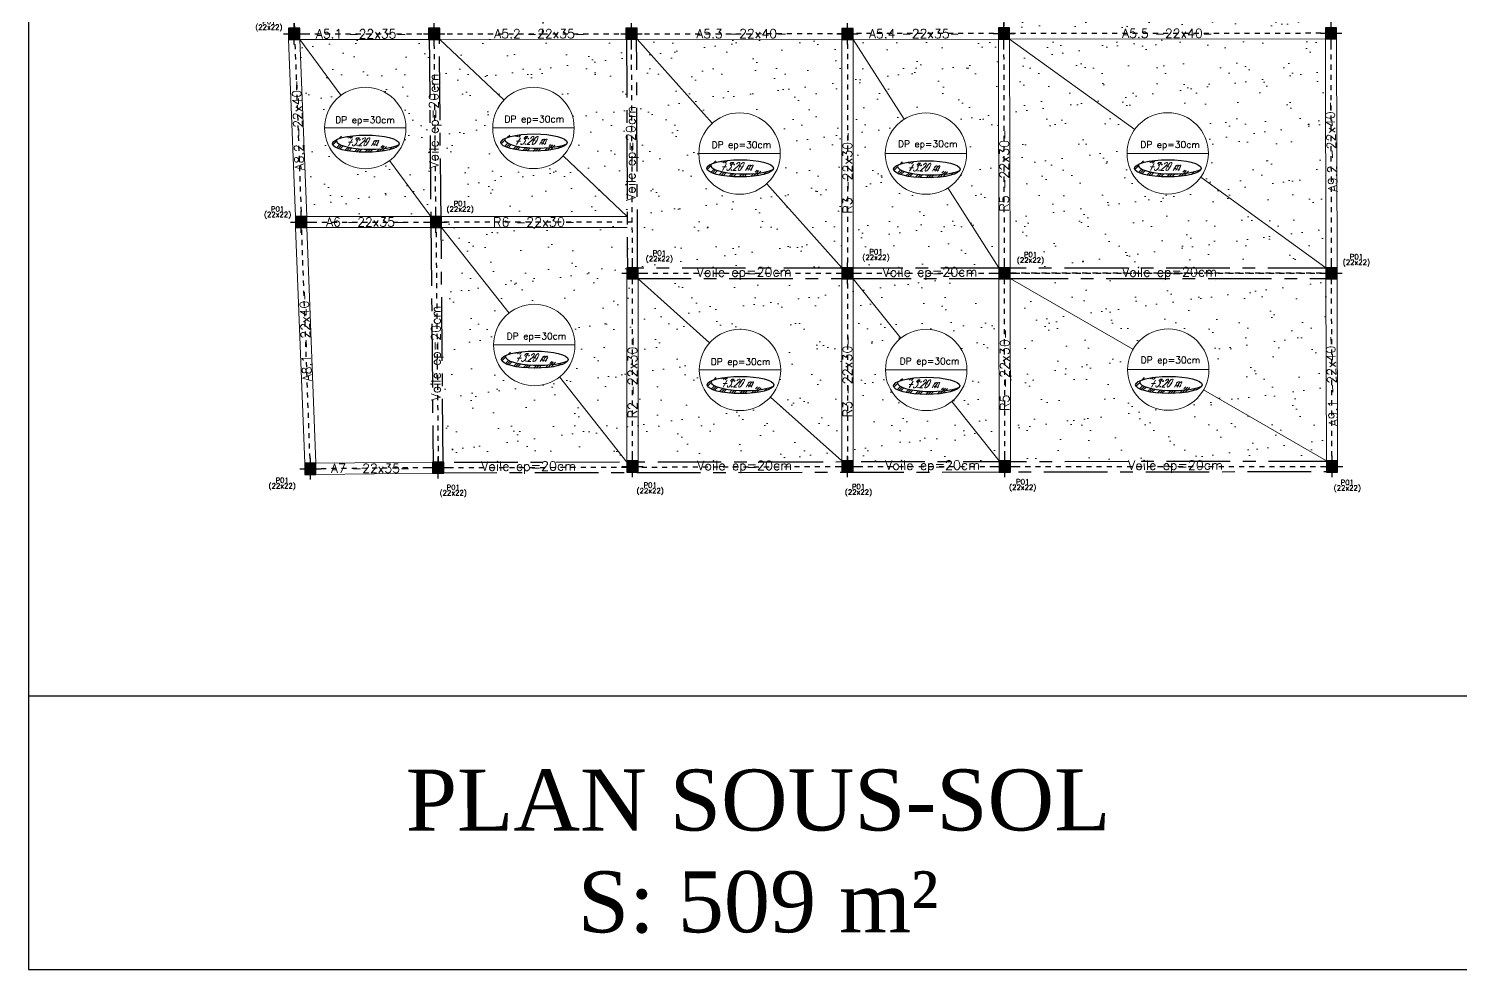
# Model space of a CAD drawing. Header units: millimetres. Extents: x 2068 to 2249, y 1667 to 1707.
# Drawn here: x 2068.41 to 2096.55, y 1667.4 to 1685.88 of the extents above; entities that cross this region are included whole.
import ezdxf
from ezdxf.enums import TextEntityAlignment as Align

# ---------------------------------------------------------------- set-up
doc = ezdxf.new("R2010")
doc.units = ezdxf.units.MM
doc.linetypes.add('CENTER', pattern=[2, 1.25, -0.25, 0.25, -0.25])
doc.linetypes.add('CENTER2', pattern=[1.125, 0.75, -0.125, 0.125, -0.125])
for name, color, linetype in [('AXE', 1, 'CENTER'), ('Poteaux', 7, 'Continuous'), ('texte poteau', 7, 'Continuous'), ('texte poutre', 7, 'Continuous'), ('Voiles', 6, 'CENTER')]:
    doc.layers.add(name, color=color, linetype=linetype)
for name, color, linetype, lineweight in [('dalle pleine', 170, 'Continuous', 20), ('Poutre', 50, 'Continuous', 20), ('Raidesseur', 3, 'Continuous', 20)]:
    doc.layers.add(name, color=color, linetype=linetype, lineweight=lineweight)
doc.styles.add('ROMANS', font='romans.shx', dxfattribs={"width": 0.65})
doc.styles.get("Standard").update_dxf_attribs({"font": 'arial.ttf'})
doc.styles.add('STYLE2', font='romanc.shx')

# ---------------------------------------------------------------- blocks, each defined once
blk = doc.blocks.new('22x22')
at = {"layer": 'AXE', "linetype": 'Continuous', "true_color": 0x293189}
h = blk.add_hatch(color=177, dxfattribs=at)
h.dxf.hatch_style = 1
h.paths.add_polyline_path([(3053.938, 1761.828), (3053.828, 1761.828), (3053.828, 1761.718), (3053.938, 1761.718)])
h.paths.add_polyline_path([(3053.828, 1761.828), (3053.718, 1761.828), (3053.718, 1761.718), (3053.728, 1761.718), (3053.828, 1761.718), (3053.828, 1761.718)])
h.paths.add_polyline_path([(3053.828, 1761.718), (3053.728, 1761.718), (3053.718, 1761.718), (3053.718, 1761.608), (3053.828, 1761.608), (3053.828, 1761.618)])
h.paths.add_polyline_path([(3053.938, 1761.718), (3053.828, 1761.718), (3053.828, 1761.718), (3053.828, 1761.618), (3053.828, 1761.608), (3053.938, 1761.608)])
at = {"layer": 'Poteaux', "linetype": 'Continuous'}
for p, q in [((3053.828, 1761.828), (3053.828, 1761.928)), ((3053.618, 1761.718), (3053.728, 1761.718)), ((3053.728, 1761.718), (3053.828, 1761.718)), ((3053.828, 1761.718), (3053.828, 1761.828)), ((3053.828, 1761.718), (3053.938, 1761.718)), ((3053.828, 1761.618), (3053.828, 1761.718)), ((3053.828, 1761.508), (3053.828, 1761.618)), ((3053.938, 1761.718), (3054.038, 1761.718))]:
    blk.add_line(p, q, dxfattribs=at)
at = {"layer": 'Poteaux'}
blk.add_lwpolyline([(3053.938, 1761.608), (3053.938, 1761.828), (3053.718, 1761.828), (3053.718, 1761.608), (3053.938, 1761.608)], close=True, dxfattribs=at)

msp = doc.modelspace()

# ---------------------------------------------------------------- hatches: boundary and pattern name
at = {"layer": 'dalle pleine', "linetype": 'Continuous'}
h = msp.add_hatch(dxfattribs=at)
h.set_pattern_fill('AR-SAND', scale=0.4)
h.set_pattern_definition([(37.5, (2073.08204, 1706.1236), (-0.025197, 0.77073), [0, -0.608, 0, -0.68, 0, -0.65]), (7.5, (2073.082, 1706.1236), (0.70791, 1.128858), [0, -0.328, 0, -0.548, 0, -0.21]), (327.5, (2072.59004, 1706.1236), (1.245657, 0.002264), [0, -0.2, 0, -0.72, 0, -0.94]), (317.5, (2072.59, 1706.1236), (1.20245, 0.35107), [0, -0.1, 0, -0.472, 0, -0.54])])
h.paths.add_polyline_path([(2093.882, 1691.321), (2087.675, 1691.321), (2090.182, 1689.136, -0.693213), (2091.585, 1688.611, -0.181187), (2091.388, 1688.085), (2093.895, 1685.9)], flags=17)
h.paths.add_polyline_path([(2091.388, 1688.085, -0.693213), (2089.985, 1688.611, -0.181187), (2090.182, 1689.136), (2087.675, 1691.321), (2087.688, 1685.896), (2093.895, 1685.9)])
h.paths.add_polyline_path([(2093.895, 1685.68), (2087.688, 1685.676), (2090.148, 1683.899, -0.72756), (2091.596, 1683.43, -0.157702), (2091.445, 1682.962), (2093.905, 1681.184)])
h.paths.add_polyline_path([(2089.996, 1683.43, -0.157702), (2090.148, 1683.899), (2087.688, 1685.676), (2087.698, 1681.174), (2093.905, 1681.174), (2093.905, 1681.184), (2091.445, 1682.962, -0.72756)])
h.paths.add_polyline_path([(2087.468, 1685.676), (2084.613, 1685.667), (2085.615, 1684.1, -0.592528), (2086.845, 1683.426, -0.255865), (2086.476, 1682.752), (2087.478, 1681.184)])
h.paths.add_polyline_path([(2086.476, 1682.752, -0.592528), (2085.245, 1683.426, -0.255865), (2085.615, 1684.1), (2084.613, 1685.667), (2084.613, 1681.174), (2087.478, 1681.174), (2087.478, 1681.184)])
h.paths.add_polyline_path([(2084.393, 1685.667), (2080.37, 1685.672), (2081.848, 1684.024, -0.648602), (2083.182, 1683.428, -0.213149), (2082.916, 1682.832), (2084.393, 1681.184)], flags=17)
h.paths.add_polyline_path([(2081.582, 1683.428, -0.213149), (2081.848, 1684.024), (2080.37, 1685.672), (2080.361, 1685.672), (2080.379, 1681.184), (2080.39, 1681.184), (2084.393, 1681.175), (2084.393, 1681.184), (2082.916, 1682.832, -0.648602)])
h.paths.add_polyline_path([(2080.161, 1685.672), (2080.15, 1685.672), (2076.493, 1685.67), (2077.753, 1684.48, -0.678552), (2079.134, 1683.931, -0.191503), (2078.916, 1683.382), (2080.175, 1682.192)])
h.paths.add_polyline_path([(2077.534, 1683.931, -0.191503), (2077.753, 1684.48), (2076.493, 1685.67), (2076.484, 1685.67), (2076.516, 1682.192), (2076.527, 1682.192), (2080.175, 1682.192), (2078.916, 1683.382, -0.678552)])
h.paths.add_polyline_path([(2076.284, 1685.67), (2076.273, 1685.67), (2073.74, 1685.668), (2074.551, 1684.573, -0.616107), (2075.828, 1683.93, -0.237542), (2075.504, 1683.288), (2076.316, 1682.192)])
h.paths.add_polyline_path([(2075.504, 1683.288, -0.616107), (2074.228, 1683.93, -0.237542), (2074.551, 1684.573), (2073.74, 1685.668), (2073.881, 1682.192), (2076.316, 1682.192)])
h.paths.add_polyline_path([(2080.276, 1682.082), (2076.527, 1682.082), (2076.527, 1681.972), (2077.853, 1680.294, -0.626725), (2079.149, 1679.666, -0.229464), (2078.845, 1679.039), (2080.17, 1677.36), (2080.17, 1677.388), (2080.28, 1677.388), (2080.28, 1681.074)])
h.paths.add_polyline_path([(2077.549, 1679.666, -0.229464), (2077.853, 1680.294), (2076.527, 1681.972), (2076.518, 1681.972), (2076.561, 1677.365), (2076.572, 1677.365), (2076.572, 1677.356), (2080.17, 1677.36), (2078.845, 1679.039, -0.626725)])
h.paths.add_polyline_path([(2084.393, 1680.964), (2084.393, 1680.974), (2080.39, 1680.974), (2080.39, 1680.964), (2081.795, 1679.709, -0.688718), (2083.191, 1679.176, -0.18433), (2082.988, 1678.643), (2084.393, 1677.388)])
h.paths.add_polyline_path([(2081.591, 1679.176, -0.18433), (2081.795, 1679.709), (2080.39, 1680.964), (2080.39, 1677.388), (2080.39, 1677.361), (2084.393, 1677.366), (2084.393, 1677.388), (2082.988, 1678.643, -0.688718)])
h.paths.add_polyline_path([(2087.478, 1680.974), (2084.613, 1680.974), (2084.613, 1680.964), (2085.549, 1679.8, -0.62968), (2086.85, 1679.176, -0.227234), (2086.551, 1678.553), (2087.487, 1677.388)])
h.paths.add_polyline_path([(2085.25, 1679.176, -0.227234), (2085.549, 1679.8), (2084.613, 1680.964), (2084.613, 1677.388), (2084.613, 1677.366), (2087.487, 1677.37), (2087.487, 1677.388), (2086.551, 1678.553, -0.62968)])
h.paths.add_polyline_path([(2090.006, 1679.182, -0.131551), (2090.113, 1679.581), (2087.698, 1680.974), (2087.698, 1680.964), (2087.707, 1677.371), (2093.914, 1677.379), (2093.914, 1677.389), (2091.499, 1678.782, -0.767486)])
h.paths.add_polyline_path([(2093.905, 1680.974), (2087.698, 1680.974), (2090.113, 1679.581, -0.767486), (2091.606, 1679.182, -0.131551), (2091.499, 1678.782), (2093.914, 1677.389)], flags=17)
at = {"layer": 'texte poutre'}
h = msp.add_hatch(dxfattribs=at)
h.set_pattern_fill('GOST_GROUND', color=256, scale=0.015329, style=0)
h.set_pattern_definition([(45, (41498.15682, -5127.63286), (0.2167821782, -1e-17), [0.3065762965]), (45, (41498.2028, -5127.63286), (0.2167821782, -1e-17), [0.3065762965]), (45, (41498.24879, -5127.63286), (0.2167821782, -1e-17), [0.3065762965])])
edge = h.paths.add_edge_path()
edge.add_ellipse((2075.119, 1683.68), major_axis=(0.654, 0), ratio=0.257456, start_angle=171.1582, end_angle=330.0477, ccw=False)
edge.add_ellipse((2075.039, 1683.621), major_axis=(0.654, 0), ratio=0.257456, start_angle=150.0477, end_angle=351.1582)
h = msp.add_hatch(dxfattribs=at)
h.set_pattern_fill('GOST_GROUND', color=256, scale=0.015329, style=0)
h.set_pattern_definition([(45, (41501.46178, -5127.61077), (0.2167821782, -1e-17), [0.3065762965]), (45, (41501.50776, -5127.61077), (0.2167821782, -1e-17), [0.3065762965]), (45, (41501.55375, -5127.61077), (0.2167821782, -1e-17), [0.3065762965])])
edge = h.paths.add_edge_path()
edge.add_ellipse((2078.424, 1683.702), major_axis=(0.654, 0), ratio=0.257456, start_angle=171.1582, end_angle=330.0477, ccw=False)
edge.add_ellipse((2078.344, 1683.644), major_axis=(0.654, 0), ratio=0.257456, start_angle=150.0477, end_angle=351.1582)
h = msp.add_hatch(dxfattribs=at)
h.set_pattern_fill('GOST_GROUND', color=256, scale=0.015329, style=0)
h.set_pattern_definition([(45, (41505.51131, -5128.11752), (0.2167821782, -1e-17), [0.3065762965]), (45, (41505.5573, -5128.11752), (0.2167821782, -1e-17), [0.3065762965]), (45, (41505.60329, -5128.11752), (0.2167821782, -1e-17), [0.3065762965])])
edge = h.paths.add_edge_path()
edge.add_ellipse((2082.473, 1683.195), major_axis=(0.654, 0), ratio=0.257456, start_angle=171.1582, end_angle=330.0477, ccw=False)
edge.add_ellipse((2082.394, 1683.137), major_axis=(0.654, 0), ratio=0.257456, start_angle=150.0477, end_angle=351.1582)
h = msp.add_hatch(dxfattribs=at)
h.set_pattern_fill('GOST_GROUND', color=256, scale=0.015329, style=0)
h.set_pattern_definition([(45, (41509.18082, -5128.13551), (0.2167821782, -1e-17), [0.3065762965]), (45, (41509.22681, -5128.13551), (0.2167821782, -1e-17), [0.3065762965]), (45, (41509.2728, -5128.13551), (0.2167821782, -1e-17), [0.3065762965])])
edge = h.paths.add_edge_path()
edge.add_ellipse((2086.143, 1683.177), major_axis=(0.654, 0), ratio=0.257456, start_angle=171.1582, end_angle=330.0477, ccw=False)
edge.add_ellipse((2086.063, 1683.119), major_axis=(0.654, 0), ratio=0.257456, start_angle=150.0477, end_angle=351.1582)
h = msp.add_hatch(dxfattribs=at)
h.set_pattern_fill('GOST_GROUND', color=256, scale=0.015329, style=0)
h.set_pattern_definition([(45, (41513.9149, -5128.1179), (0.2167821782, -1e-17), [0.3065762965]), (45, (41513.96088, -5128.1179), (0.2167821782, -1e-17), [0.3065762965]), (45, (41514.00687, -5128.1179), (0.2167821782, -1e-17), [0.3065762965])])
edge = h.paths.add_edge_path()
edge.add_ellipse((2090.877, 1683.195), major_axis=(0.654, 0), ratio=0.257456, start_angle=171.1582, end_angle=330.0477, ccw=False)
edge.add_ellipse((2090.797, 1683.136), major_axis=(0.654, 0), ratio=0.257456, start_angle=150.0477, end_angle=351.1582)
h = msp.add_hatch(dxfattribs=at)
h.set_pattern_fill('GOST_GROUND', color=256, scale=0.015329, style=0)
h.set_pattern_definition([(45, (41501.4765, -5131.87533), (0.2167821782, -1e-17), [0.3065762965]), (45, (41501.52249, -5131.87533), (0.2167821782, -1e-17), [0.3065762965]), (45, (41501.56847, -5131.87533), (0.2167821782, -1e-17), [0.3065762965])])
edge = h.paths.add_edge_path()
edge.add_ellipse((2078.438, 1679.437), major_axis=(0.654, 0), ratio=0.257456, start_angle=171.1582, end_angle=330.0477, ccw=False)
edge.add_ellipse((2078.359, 1679.379), major_axis=(0.654, 0), ratio=0.257456, start_angle=150.0477, end_angle=351.1582)
h = msp.add_hatch(dxfattribs=at)
h.set_pattern_fill('GOST_GROUND', color=256, scale=0.015329, style=0)
h.set_pattern_definition([(45, (41505.51968, -5132.37429), (0.2167821782, -1e-17), [0.3065762965]), (45, (41505.56567, -5132.37429), (0.2167821782, -1e-17), [0.3065762965]), (45, (41505.61165, -5132.37429), (0.2167821782, -1e-17), [0.3065762965])])
edge = h.paths.add_edge_path()
edge.add_ellipse((2082.482, 1678.938), major_axis=(0.654, 0), ratio=0.257456, start_angle=171.1582, end_angle=330.0477, ccw=False)
edge.add_ellipse((2082.402, 1678.88), major_axis=(0.654, 0), ratio=0.257456, start_angle=150.0477, end_angle=351.1582)
h = msp.add_hatch(dxfattribs=at)
h.set_pattern_fill('GOST_GROUND', color=256, scale=0.015329, style=0)
h.set_pattern_definition([(45, (41509.17703, -5132.3912), (0.2167821782, -1e-17), [0.3065762965]), (45, (41509.22301, -5132.3912), (0.2167821782, -1e-17), [0.3065762965]), (45, (41509.269, -5132.3912), (0.2167821782, -1e-17), [0.3065762965])])
edge = h.paths.add_edge_path()
edge.add_ellipse((2086.139, 1678.921), major_axis=(0.654, 0), ratio=0.257456, start_angle=171.1582, end_angle=330.0477, ccw=False)
edge.add_ellipse((2086.059, 1678.863), major_axis=(0.654, 0), ratio=0.257456, start_angle=150.0477, end_angle=351.1582)
h = msp.add_hatch(dxfattribs=at)
h.set_pattern_fill('GOST_GROUND', color=256, scale=0.015329, style=0)
h.set_pattern_definition([(45, (41513.93739, -5132.37356), (0.2167821782, -1e-17), [0.3065762965]), (45, (41513.98338, -5132.37356), (0.2167821782, -1e-17), [0.3065762965]), (45, (41514.02936, -5132.37356), (0.2167821782, -1e-17), [0.3065762965])])
edge = h.paths.add_edge_path()
edge.add_ellipse((2090.899, 1678.939), major_axis=(0.654, 0), ratio=0.257456, start_angle=171.1582, end_angle=330.0477, ccw=False)
edge.add_ellipse((2090.82, 1678.881), major_axis=(0.654, 0), ratio=0.257456, start_angle=150.0477, end_angle=351.1582)

# ---------------------------------------------------------------- linework, layer by layer
for p, q in [((2068.414, 1707.44), (2068.414, 1667.396)), ((2068.414, 1672.769), (2098.505, 1672.769)), ((2068.414, 1667.396), (2098.505, 1667.396))]:
    msp.add_line(p, q)
at = {"layer": 'AXE', "linetype": 'CENTER2', "ltscale": 0.02}
for p, q in [((2073.429, 1691.587), (2073.64, 1685.778)), ((2078.512, 1685.781), (2078.796, 1691.599)), ((2087.565, 1691.431), (2087.578, 1685.786)), ((2094.005, 1685.79), (2093.992, 1691.431)), ((2073.64, 1685.778), (2078.512, 1685.781)), ((2073.64, 1685.778), (2073.64, 1685.778)), ((2073.64, 1685.778), (2073.774, 1682.082)), ((2076.417, 1682.082), (2076.383, 1685.78)), ((2078.512, 1685.781), (2084.503, 1685.784)), ((2078.512, 1685.781), (2078.512, 1685.781)), ((2080.28, 1681.074), (2080.26, 1685.782)), ((2087.578, 1685.786), (2084.503, 1685.784)), ((2084.503, 1685.784), (2084.503, 1681.074)), ((2094.005, 1685.79), (2087.578, 1685.786)), ((2087.588, 1681.074), (2087.578, 1685.786)), ((2087.578, 1685.786), (2087.578, 1685.786)), ((2094.015, 1681.074), (2094.005, 1685.79)), ((2073.774, 1682.082), (2076.417, 1682.082)), ((2073.774, 1682.082), (2073.774, 1682.082)), ((2073.95, 1677.232), (2073.774, 1682.082)), ((2080.276, 1682.082), (2076.417, 1682.082)), ((2076.417, 1682.082), (2076.462, 1677.255)), ((2080.28, 1681.074), (2087.588, 1681.074)), ((2080.28, 1677.278), (2080.28, 1681.074)), ((2084.503, 1681.074), (2084.503, 1681.074)), ((2084.503, 1681.074), (2084.503, 1677.278)), ((2087.597, 1677.278), (2087.588, 1681.074)), ((2094.015, 1681.074), (2087.588, 1681.074)), ((2087.588, 1681.074), (2094.015, 1681.074)), ((2087.588, 1681.074), (2087.588, 1681.074)), ((2094.024, 1677.279), (2094.015, 1681.074)), ((2076.462, 1677.255), (2073.95, 1677.232)), ((2076.462, 1677.255), (2084.503, 1677.278)), ((2076.462, 1677.255), (2076.462, 1677.255)), ((2084.503, 1677.278), (2087.597, 1677.278)), ((2084.503, 1677.278), (2084.503, 1677.278)), ((2087.597, 1677.278), (2094.024, 1677.279)), ((2087.597, 1677.278), (2087.597, 1677.278))]:
    msp.add_line(p, q, dxfattribs=at)
at = {"layer": 'dalle pleine', "linetype": 'Continuous'}
for p, q in [((2073.74, 1685.668), (2074.551, 1684.573)), ((2076.493, 1685.67), (2077.753, 1684.48)), ((2080.37, 1685.672), (2081.848, 1684.024)), ((2084.613, 1685.667), (2085.615, 1684.1)), ((2087.688, 1685.676), (2090.148, 1683.899)), ((2074.228, 1683.93), (2075.828, 1683.93)), ((2077.534, 1683.931), (2079.134, 1683.931)), ((2081.582, 1683.428), (2083.182, 1683.428)), ((2085.245, 1683.426), (2086.845, 1683.426)), ((2089.996, 1683.43), (2091.596, 1683.43)), ((2075.504, 1683.288), (2076.316, 1682.192)), ((2078.916, 1683.382), (2080.175, 1682.192)), ((2091.445, 1682.962), (2093.905, 1681.184)), ((2082.916, 1682.832), (2084.393, 1681.184)), ((2086.476, 1682.752), (2087.478, 1681.184)), ((2076.527, 1681.972), (2077.853, 1680.294)), ((2080.39, 1680.964), (2081.795, 1679.709)), ((2084.613, 1680.964), (2085.549, 1679.8)), ((2087.698, 1680.974), (2090.113, 1679.581)), ((2077.549, 1679.666), (2079.149, 1679.666)), ((2078.845, 1679.039), (2080.17, 1677.36)), ((2081.591, 1679.176), (2083.191, 1679.176)), ((2085.25, 1679.176), (2086.85, 1679.176)), ((2090.006, 1679.182), (2091.606, 1679.182)), ((2082.988, 1678.643), (2084.393, 1677.388)), ((2091.499, 1678.782), (2093.914, 1677.389)), ((2086.551, 1678.553), (2087.487, 1677.388))]:
    msp.add_line(p, q, dxfattribs=at)
for centre in [(2075.028, 1683.93), (2078.334, 1683.931), (2082.382, 1683.428), (2086.045, 1683.426), (2090.796, 1683.43), (2078.349, 1679.666), (2082.391, 1679.176), (2086.05, 1679.176), (2090.806, 1679.182)]:
    msp.add_circle(centre, 0.8, dxfattribs=at)
at = {"layer": 'Poutre', "linetype": 'Continuous'}
for p, q in [((2073.661, 1682.192), (2073.52, 1685.668)), ((2073.74, 1685.668), (2076.273, 1685.67)), ((2073.74, 1685.668), (2073.881, 1682.192)), ((2076.493, 1685.67), (2080.15, 1685.672)), ((2080.37, 1685.672), (2084.393, 1685.667)), ((2084.613, 1685.667), (2087.468, 1685.676)), ((2087.688, 1685.676), (2093.895, 1685.68)), ((2093.895, 1685.68), (2093.905, 1681.184)), ((2094.125, 1681.184), (2094.115, 1685.68)), ((2073.881, 1682.192), (2076.307, 1682.192)), ((2073.84, 1677.342), (2073.661, 1681.972)), ((2073.881, 1681.972), (2074.06, 1677.342)), ((2073.881, 1681.972), (2076.307, 1681.972)), ((2093.905, 1680.964), (2093.914, 1677.389)), ((2094.134, 1677.389), (2094.125, 1680.964)), ((2074.06, 1677.342), (2076.352, 1677.365)), ((2074.06, 1677.122), (2076.352, 1677.145))]:
    msp.add_line(p, q, dxfattribs=at)
at = {"layer": 'Raidesseur', "linetype": 'Continuous'}
for p, q in [((2084.393, 1681.184), (2084.393, 1685.667)), ((2084.613, 1685.667), (2084.613, 1681.184)), ((2087.478, 1681.184), (2087.468, 1685.676)), ((2087.688, 1685.676), (2087.698, 1681.184)), ((2080.175, 1682.192), (2076.417, 1682.192)), ((2080.176, 1681.972), (2076.417, 1681.972)), ((2080.17, 1680.964), (2080.17, 1677.388)), ((2080.39, 1680.964), (2080.39, 1677.388)), ((2084.393, 1677.388), (2084.393, 1680.964)), ((2084.613, 1680.964), (2084.613, 1677.388)), ((2087.487, 1677.388), (2087.478, 1680.964)), ((2087.698, 1680.964), (2087.707, 1677.388))]:
    msp.add_line(p, q, dxfattribs=at)
at = {"layer": 'texte poutre'}
for centre in [(2075.039, 1683.621), (2078.344, 1683.644), (2082.394, 1683.137), (2086.063, 1683.119), (2090.797, 1683.136), (2078.359, 1679.379), (2082.402, 1678.88), (2086.059, 1678.863), (2090.82, 1678.881)]:
    msp.add_ellipse(centre, major_axis=(0.654, 0), ratio=0.257456, dxfattribs=at)
for centre in [(2075.119, 1683.68), (2078.424, 1683.702), (2082.473, 1683.195), (2086.143, 1683.177), (2090.877, 1683.195), (2078.438, 1679.437), (2082.482, 1678.938), (2086.139, 1678.921), (2090.899, 1678.939)]:
    msp.add_ellipse(centre, major_axis=(0.654, 0), ratio=0.257456, start_param=2.987275, end_param=5.760419, dxfattribs=at)
at = {"layer": 'Voiles'}
for p, q in [((2076.283, 1685.779), (2076.317, 1682.081)), ((2076.517, 1682.083), (2076.483, 1685.781)), ((2080.16, 1685.782), (2080.18, 1680.974)), ((2080.38, 1681.075), (2080.36, 1685.782)), ((2076.317, 1682.081), (2076.363, 1677.155)), ((2076.561, 1677.356), (2076.517, 1682.083)), ((2084.503, 1681.174), (2080.28, 1681.174)), ((2087.588, 1681.174), (2084.503, 1681.174)), ((2094.015, 1681.174), (2087.588, 1681.174)), ((2080.18, 1680.974), (2084.503, 1680.974)), ((2084.503, 1680.974), (2087.588, 1680.974)), ((2087.588, 1680.974), (2094.015, 1680.974)), ((2094.024, 1677.379), (2076.561, 1677.356)), ((2076.363, 1677.155), (2094.024, 1677.179))]:
    msp.add_line(p, q, dxfattribs=at)

# ---------------------------------------------------------------- block references
at = {"layer": 'Poteaux', "color": 7, "linetype": 'Continuous'}
for p in [(-980.198, -75.94), (-977.444, -75.938), (-973.567, -75.936), (-969.325, -75.941), (-966.25, -75.932), (-959.823, -75.928), (-980.057, -79.636), (-977.41, -79.636), (-973.548, -80.644), (-969.325, -80.644), (-966.239, -80.644), (-959.813, -80.644), (-979.878, -84.486), (-977.366, -84.463), (-973.547, -84.441), (-969.325, -84.44), (-966.231, -84.44), (-959.804, -84.439)]:
    msp.add_blockref('22x22', p, dxfattribs=at)

# ---------------------------------------------------------------- texts
at = {"extrusion": (-0.011624, -0.019204, 0.999748), "insert": (2082.748, 1671.325, -2.767), "char_height": 1.2, "width": 29.39781, "attachment_point": 2, "text_direction": (0.999932, 0.000373, 0.011634)}
msp.add_mtext('{\\fTimes New Roman|b0|i0|c0|p18;PLAN SOUS-SOL \\PS: 509 m²}', dxfattribs=at)
at = {"layer": 'texte poteau', "char_height": 0.1, "width": 0.7532, "attachment_point": 5, "line_spacing_factor": 0.65, "style": 'STYLE2'}
for insert in [(2073.135, 1685.949), (2073.306, 1682.267), (2076.893, 1682.374), (2080.808, 1681.399), (2085.064, 1681.426), (2088.099, 1681.371), (2094.504, 1681.329), (2073.396, 1676.936), (2080.627, 1676.84), (2087.947, 1676.908), (2094.324, 1676.894), (2076.757, 1676.798), (2084.72, 1676.812)]:
    msp.add_mtext('\\pxt10;P01\\P\\ptz;(22x22)', dxfattribs=dict(at, insert=insert))
at = {"layer": 'texte poutre', "style": 'STYLE2'}
for s, height, p in [('A5.1 -22x35-', 0.17856, (2074.949, 1685.78)), ('A5.2 -22x35-', 0.17856, (2078.455, 1685.782)), ('A5.3 -22x40-', 0.17856, (2082.425, 1685.783)), ('A5.4 -22x35-', 0.17856, (2085.817, 1685.785)), ('A5.5 -22x40-', 0.17856, (2090.791, 1685.788)), ('DP ep=30cm', 0.1309, (2075.024, 1684.067)), ('DP ep=30cm', 0.1309, (2078.351, 1684.084)), ('DP ep=30cm', 0.1309, (2082.419, 1683.578)), ('DP ep=30cm', 0.1309, (2086.081, 1683.595)), ('DP ep=30cm', 0.1309, (2090.842, 1683.582)), ('A6 -22x35-', 0.1786, (2075.035, 1682.082)), ('DP ep=30cm', 0.1309, (2078.394, 1679.818)), ('DP ep=30cm', 0.1309, (2082.404, 1679.316)), ('DP ep=30cm', 0.1309, (2086.117, 1679.328)), ('DP ep=30cm', 0.1309, (2090.85, 1679.349)), ('A7 -22x35-', 0.1786, (2075.133, 1677.243))]:
    msp.add_text(s, height=height, dxfattribs=at).set_placement(p, align=Align.MIDDLE)
for s, height, rotation, p in [('A8.2 -22x40-', 0.17856, 92.0777, (2073.705, 1683.985)), ('Voile ep=20cm', 0.18295, 90, (2076.399, 1684.064)), ('Voile ep=20cm', 0.18295, 90, (2080.27, 1683.428)), ('A9.2 -22x40-', 0.17856, 92.0777, (2094.01, 1683.563)), ('R3 -22x30-', 0.1829, 90, (2084.503, 1683.054)), ('R5 -22x30-', 0.1829, 90, (2087.584, 1683.092)), ('R6 -22x30-', 0.1829, 0.0535, (2078.347, 1682.082)), ('Voile ep=20cm', 0.18295, 0.1886, (2082.473, 1681.074)), ('Voile ep=20cm', 0.18295, 0.1886, (2086.124, 1681.074)), ('Voile ep=20cm', 0.18295, 0.1886, (2090.832, 1681.074)), ('A8.1 -22x40-', 0.17856, 92.0777, (2073.855, 1679.842)), ('Voile ep=20cm', 0.18295, 90, (2076.441, 1679.505)), ('R2 -22x30-', 0.1829, 90, (2080.28, 1679.03)), ('R3 -22x30-', 0.1829, 90, (2084.503, 1679.05)), ('R5 -22x30-', 0.1829, 90, (2087.593, 1679.176)), ('A9.1 -22x40-', 0.17856, 92.0777, (2094.02, 1678.959)), ('Voile ep=20cm', 0.18295, 0.1886, (2078.238, 1677.26)), ('Voile ep=20cm', 0.18295, 0.1886, (2082.484, 1677.272)), ('Voile ep=20cm', 0.18295, 0.1886, (2086.176, 1677.278)), ('Voile ep=20cm', 0.18295, 0.1886, (2090.948, 1677.279))]:
    msp.add_text(s, height=height, rotation=rotation, dxfattribs=at).set_placement(p, align=Align.MIDDLE)
at = {"layer": 'texte poutre', "style": 'ROMANS', "oblique": 30, "width": 0.65}
for p in [(2074.64, 1683.581), (2077.945, 1683.603), (2081.994, 1683.096), (2085.664, 1683.078), (2090.398, 1683.096), (2077.96, 1679.338), (2082.003, 1678.839), (2085.66, 1678.822), (2090.42, 1678.84)]:
    msp.add_text('+3.20 m', height=0.1572, dxfattribs=at).set_placement(p)

doc.saveas('drawing.dxf')
